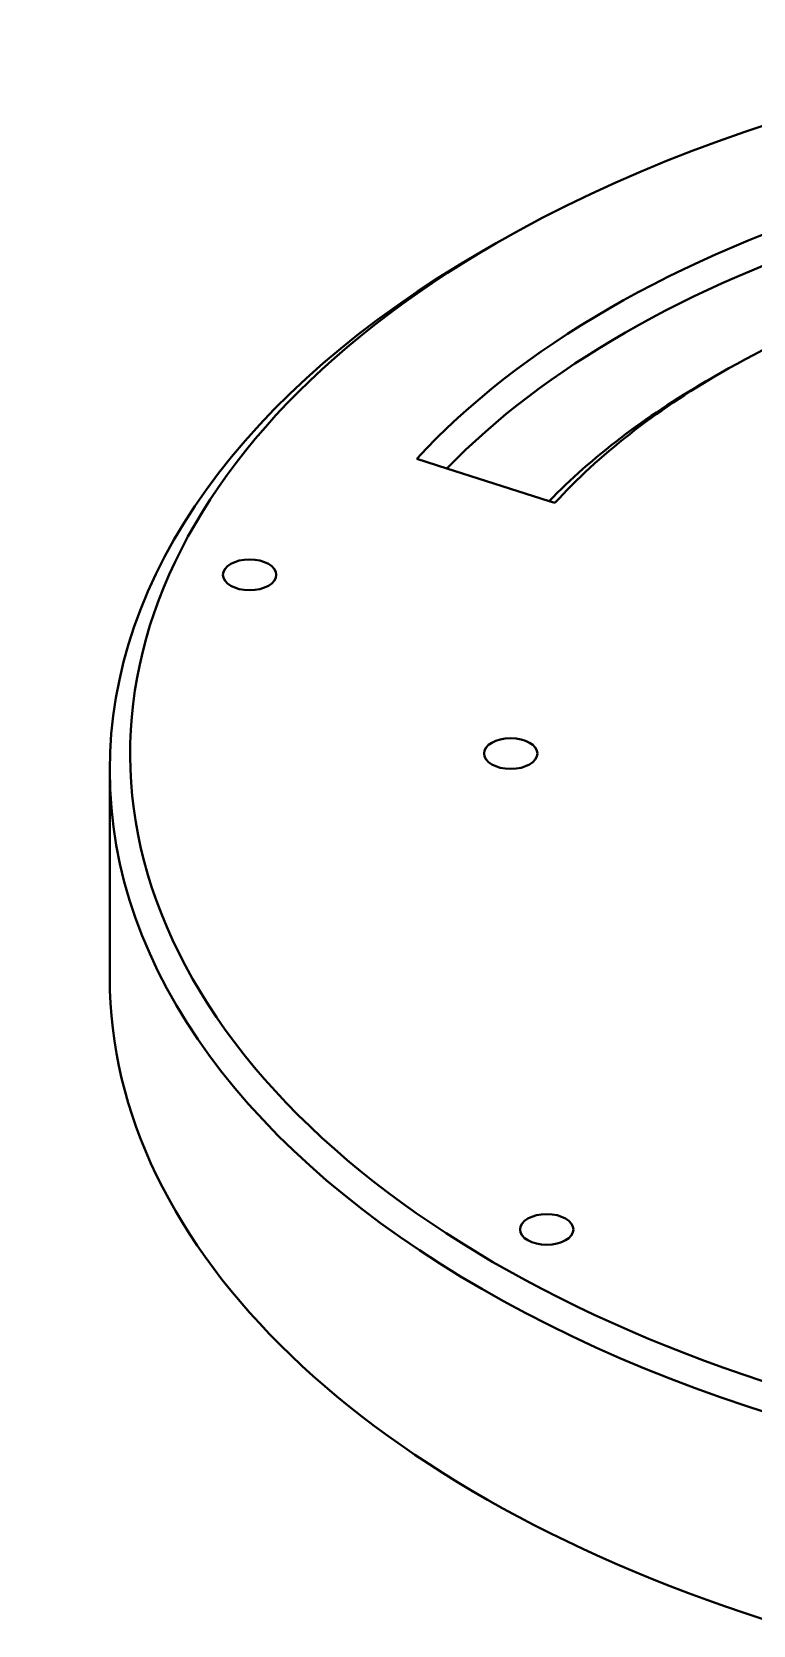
# Model space of a CAD drawing. Header units: millimetres. Extents: x 15 to 292, y 5 to 205.
# Drawn here: x 187.35 to 204.95, y 76.38 to 115.25 of the extents above; entities that cross this region are included whole.
import ezdxf

# ---------------------------------------------------------------- set-up
doc = ezdxf.new("R2010")
doc.units = ezdxf.units.MM
doc.layers.add('Geometries', color=7, linetype='Continuous')

msp = doc.modelspace()

# ---------------------------------------------------------------- linework, layer by layer
at = {"layer": 'Geometries', "linetype": 'Continuous', "lineweight": 40}
for p, q in [((198.33, 109.888), (198.683, 110.092)), ((204.163, 106.929), (203.81, 106.724)), ((197.478, 104.599), (196.745, 104.834)), ((199.973, 103.8), (197.478, 104.599)), ((200.115, 103.755), (199.973, 103.8)), ((189.25, 97.233), (189.25, 92.17))]:
    msp.add_line(p, q, dxfattribs=at)
for centre, major_axis, start_param, end_param in [((220.25, 97.641), (-30.5, 0), 3.926991, 5.497787), ((220.248, 97.642), (26.6, 0), 2.058138, 2.65424), ((220.248, 97.234), (-26.1, 0), 5.218528, 5.772497), ((220.25, 97.641), (-30.5, 0), 5.497787, 10.210176), ((220.25, 97.233), (31, 0), 2.356194, 3.141593), ((220.25, 97.641), (-22.75, 0), 5.301545, 5.497787), ((220.25, 97.641), (-22.75, 0), 5.497787, 5.798998), ((220.25, 97.233), (23.25, 0), 2.356194, 2.630332), ((220.25, 97.233), (31, 0), 3.141593, 6.283185), ((220.25, 92.17), (31, 0), 3.141593, 4.222791)]:
    msp.add_ellipse(centre, major_axis=major_axis, ratio=0.57735, start_param=start_param, end_param=end_param, dxfattribs=at)
for centre, major_axis in [((192.665, 102.002), (0.65, 0)), ((199.036, 97.641), (-0.65, 0)), ((199.915, 86.03), (0.65, 0))]:
    msp.add_ellipse(centre, major_axis=major_axis, ratio=0.57735, dxfattribs=at)

doc.saveas('drawing.dxf')
